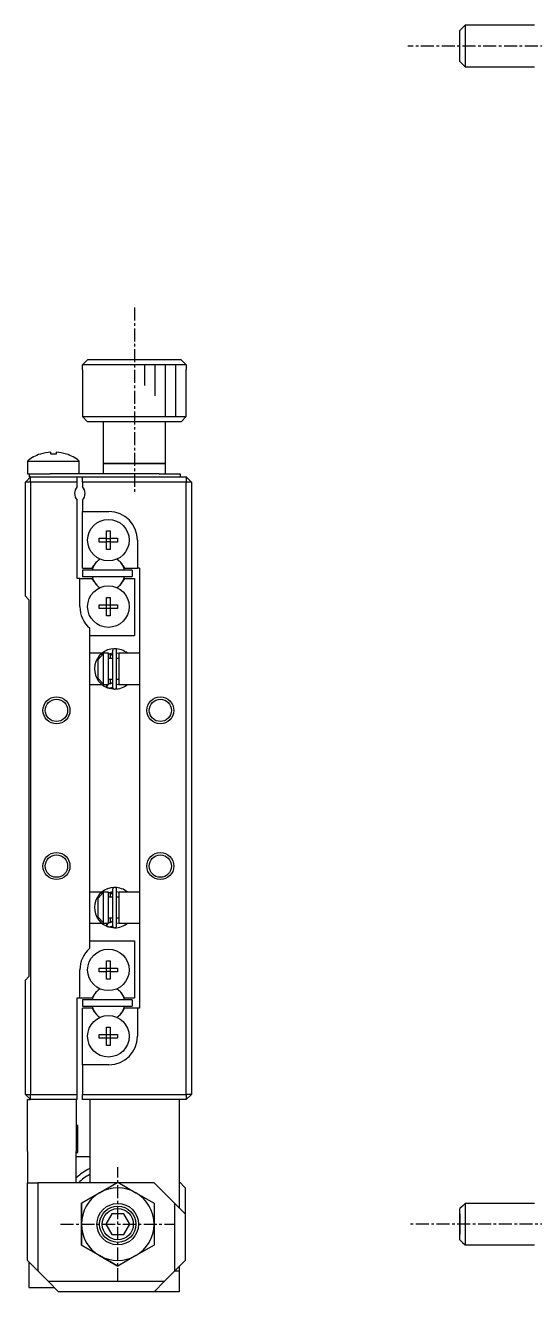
# Model space of a CAD drawing. Extents: x 10 to 357, y 10 to 228.
# Drawn here: x 66 to 115, y 99.1 to 221.1 of the extents above; entities that cross this region are included whole.
import ezdxf

# ---------------------------------------------------------------- set-up
doc = ezdxf.new("R2010")
doc.units = 0
doc.linetypes.add('CENTER', pattern=[2, 1.25, -0.25, 0.25, -0.25])
doc.layers.get('0').update_dxf_attribs({"linetype": 'CONTINUOUS'})
doc.layers.add('CENTER', color=1, linetype='CENTER')

msp = doc.modelspace()

# ---------------------------------------------------------------- linework, layer by layer
at = {"color": 7, "linetype": 'CONTINUOUS'}
for p, q in [((108.099996, 220.85), (107.849996, 220.6)), ((108.349996, 221.1), (108.099996, 220.85)), ((108.349996, 221.1), (108.349997, 219.1)), ((115.049977, 221.1), (108.349996, 221.1)), ((107.849997, 219.1), (107.849996, 220.6)), ((107.849997, 217.6), (107.849997, 219.1)), ((108.349997, 219.1), (108.349997, 217.1)), ((107.849997, 217.6), (108.099997, 217.35)), ((108.099997, 217.35), (108.349997, 217.1)), ((108.349997, 217.1), (115.049977, 217.1)), ((71.5, 187.9), (71.516026, 187.9)), ((71.5, 187.9), (71.5, 183.4)), ((71.516026, 188.4), (72.017813, 188.9)), ((71.516026, 187.9), (71.516026, 188.4)), ((81.483974, 188.4), (71.516026, 188.4)), ((72.017813, 188.9), (80.982187, 188.9)), ((80.982187, 188.9), (81.483974, 188.4)), ((81.483974, 188.4), (81.483974, 187.9)), ((81.483974, 187.9), (81.5, 187.9)), ((81.5, 183.4), (81.5, 187.9)), ((71.5, 183.4), (81.5, 183.4)), ((71.5, 183.4), (72, 182.9)), ((81, 182.9), (81.5, 183.4)), ((81, 182.9), (72, 182.9)), ((73.5, 182.9), (73.5, 178.9)), ((79.5, 178.9), (79.5, 182.9)), ((67.451767, 179.791347), (67.448024, 179.79902)), ((68.44, 179.791347), (68.44, 179.983064)), ((68.96, 179.791347), (68.44, 179.791347)), ((68.96, 179.983064), (68.96, 179.791347)), ((69.951976, 179.79902), (69.948233, 179.791347)), ((66.2, 179.122499), (71.2, 179.122499)), ((66.2, 179.122499), (66.2, 177.9)), ((71.2, 177.9), (71.2, 179.122499)), ((73.5, 178.9), (79.5, 178.9)), ((79.5, 178.9), (73.5, 178.9)), ((73.5, 178.9), (73.5, 177.9)), ((79.5, 177.9), (79.5, 178.9)), ((66.5, 177.6), (66, 177.1)), ((66.5, 177.1), (66, 177.1)), ((66, 166.1), (66, 177.1)), ((66.2, 177.9), (66.4, 177.9)), ((66.4, 177.6), (66.4, 177.9)), ((66.4, 177.9), (68.4, 177.9)), ((66.5, 177.6), (66.4, 177.6)), ((66.5, 177.1), (66.5, 177.6)), ((66.5, 177.6), (71, 177.6)), ((66.5, 177.1), (66.5, 118.1)), ((71, 177.1), (66.5, 177.1)), ((78.9, 177.9), (68.4, 177.9)), ((71, 177.6), (71.5, 177.6)), ((71, 177.1), (71, 177.6)), ((71, 176.661438), (71, 177.1)), ((71.5, 177.6), (81.5, 177.6)), ((71.5, 177.1), (71.5, 177.6)), ((81.5, 177.1), (71.5, 177.1)), ((71.5, 177.1), (71.5, 176.661438)), ((78.9, 177.9), (80.9, 177.9)), ((80.9, 177.9), (80.9, 177.6)), ((81.5, 177.6), (81.5, 177.1)), ((82, 177.1), (81.5, 177.6)), ((81.5, 118.1), (81.5, 177.1)), ((82, 177.1), (81.5, 177.1)), ((82, 177.1), (82, 118.1)), ((71, 167.8), (71, 175.338562)), ((71.5, 175.338562), (71.5, 174.25)), ((71.5, 174.25), (74.05, 174.25)), ((71.5, 168.8), (71.5, 174.25)), ((73.82, 172.386361), (74.18, 172.386361)), ((73.82, 171.68), (73.82, 172.386361)), ((74.18, 172.386361), (74.18, 171.68)), ((73.113639, 171.32), (73.113639, 171.68)), ((73.113639, 171.68), (73.82, 171.68)), ((73.82, 171.32), (73.113639, 171.32)), ((73.830372, 171.669628), (73.82, 171.68)), ((73.830372, 171.330372), (73.82, 171.32)), ((73.82, 170.613639), (73.82, 171.32)), ((73.830372, 171.669628), (74.169628, 171.669628)), ((73.830372, 171.330372), (73.830372, 171.669628)), ((74.169628, 171.330372), (73.830372, 171.330372)), ((74.169628, 171.669628), (74.18, 171.68)), ((74.169628, 171.669628), (74.169628, 171.330372)), ((74.169628, 171.330372), (74.18, 171.32)), ((74.18, 171.68), (74.886361, 171.68)), ((74.18, 171.32), (74.18, 170.613639)), ((74.886361, 171.32), (74.18, 171.32)), ((74.886361, 171.68), (74.886361, 171.32)), ((76.8, 171.5), (76.8, 168.8)), ((74.18, 170.613639), (73.82, 170.613639)), ((71.5, 168.8), (72.449194, 168.8)), ((76.3, 168.6), (71.5, 168.6)), ((71.5, 168.6), (71.5, 168)), ((72.449194, 168.8), (72.59936, 169.060095)), ((75.40064, 169.060095), (75.550806, 168.8)), ((75.550806, 168.8), (76.8, 168.8)), ((76.3, 168.6), (76.3, 168)), ((77, 168.8), (76.8, 168.8)), ((77, 168.8), (77, 126.4)), ((71.25, 167.8), (71, 167.8)), ((71.25, 165.1), (71.25, 167.8)), ((71.25, 167.8), (72.449194, 167.8)), ((71.5, 168), (76.3, 168)), ((72.59936, 167.539905), (72.449194, 167.8)), ((75.550806, 167.8), (75.40064, 167.539905)), ((75.550806, 167.8), (76.5, 167.8)), ((76.5, 167.8), (76.5, 162.3)), ((66, 166.1), (66.35, 165.75)), ((73.82, 165.986361), (74.18, 165.986361)), ((73.82, 165.28), (73.82, 165.986361)), ((74.18, 165.986361), (74.18, 165.28)), ((66.35, 165.75), (66.35, 129.45)), ((73.113639, 164.92), (73.113639, 165.28)), ((73.113639, 165.28), (73.82, 165.28)), ((73.82, 164.92), (73.113639, 164.92)), ((73.830372, 165.269628), (73.82, 165.28)), ((73.830372, 164.930372), (73.82, 164.92)), ((73.82, 164.213639), (73.82, 164.92)), ((73.830372, 164.930372), (73.830372, 165.269628)), ((73.830372, 165.269628), (74.169628, 165.269628)), ((74.169628, 164.930372), (73.830372, 164.930372)), ((74.169628, 165.269628), (74.18, 165.28)), ((74.169628, 165.269628), (74.169628, 164.930372)), ((74.169628, 164.930372), (74.18, 164.92)), ((74.18, 165.28), (74.886361, 165.28)), ((74.886361, 164.92), (74.18, 164.92)), ((74.18, 164.92), (74.18, 164.213639)), ((74.886361, 165.28), (74.886361, 164.92)), ((74.18, 164.213639), (73.82, 164.213639)), ((72.2, 160.175), (72.2, 163.020938)), ((72.2, 162.3), (76.5, 162.3)), ((73.363755, 160.6), (72.2, 160.6)), ((72.2, 158.025), (72.2, 160.175)), ((73, 160.016515), (73.5, 160.545683)), ((73, 158.183485), (73, 160.016515)), ((73.5, 160.6), (73.5, 160.545683)), ((74, 160.6), (73.5, 160.6)), ((73.5, 160.545683), (73.5, 157.654317)), ((73.835914, 160.887581), (73.817922, 160.879781)), ((73.830161, 160.884219), (73.826812, 160.883663)), ((73.892355, 160.909821), (73.835469, 160.88844)), ((73.988705, 160.529805), (74.003249, 160.535571)), ((73.999842, 160.53521), (74.404957, 160.643689)), ((74, 157.6), (74, 160.6)), ((74.405, 160.1), (74, 160.1)), ((74.003249, 160.535571), (74.017511, 160.540387)), ((74.017511, 160.540387), (74.032003, 160.544472)), ((74.032003, 160.544472), (74.04669, 160.547816)), ((74.04669, 160.547816), (74.061532, 160.550406)), ((74.061532, 160.550406), (74.07649, 160.552236)), ((74.07649, 160.552236), (74.091526, 160.5533)), ((74.091526, 160.5533), (74.1066, 160.553595)), ((74.1066, 160.553595), (74.121672, 160.553118)), ((74.121672, 160.553118), (74.136702, 160.551872)), ((74.136702, 160.551872), (74.15165, 160.549859)), ((74.15165, 160.549859), (74.166477, 160.547085)), ((74.166477, 160.547085), (74.181143, 160.543559)), ((74.181143, 160.543559), (74.19561, 160.539291)), ((74.19561, 160.539291), (74.209841, 160.534293)), ((74.2, 160.1), (74.2, 160.538184)), ((74.2, 160.1), (74.2, 160.538183)), ((74.209841, 160.534293), (74.223799, 160.52858)), ((74.223799, 160.52858), (74.237448, 160.522167)), ((74.237448, 160.522167), (74.250754, 160.515074)), ((74.250754, 160.515074), (74.263683, 160.50732)), ((74.263683, 160.50732), (74.276203, 160.498926)), ((74.276203, 160.498926), (74.288284, 160.489917)), ((74.288284, 160.489917), (74.299897, 160.480316)), ((74.299897, 160.480316), (74.311014, 160.470149)), ((74.311014, 160.470149), (74.321609, 160.459444)), ((74.321609, 160.459444), (74.331657, 160.448229)), ((74.331657, 160.448229), (74.341136, 160.436532)), ((74.341136, 160.436532), (74.350023, 160.424383)), ((74.350023, 160.424383), (74.3583, 160.411814)), ((74.3583, 160.411814), (74.365948, 160.398857)), ((74.365948, 160.398857), (74.37295, 160.385542)), ((74.37295, 160.385542), (74.379291, 160.371903)), ((74.379291, 160.371903), (74.384957, 160.357974)), ((74.384957, 160.357974), (74.389937, 160.343787)), ((74.389937, 160.343787), (74.39422, 160.329378)), ((74.39422, 160.329378), (74.397798, 160.314779)), ((74.397798, 160.314779), (74.400662, 160.300027)), ((74.400662, 160.300027), (74.402807, 160.285156)), ((74.402807, 160.285156), (74.404229, 160.2702)), ((74.404229, 160.2702), (74.404924, 160.255196)), ((74.404924, 160.255196), (74.405, 160.248501)), ((74.405, 160.85), (74.405, 157.35)), ((74.795, 157.35), (74.795, 160.85)), ((75, 160.1), (74.795, 160.1)), ((74.795056, 160.643366), (75.000246, 160.603369)), ((75, 160.6), (75, 157.6)), ((77, 160.6), (75, 160.6)), ((75.000246, 160.603369), (75.012433, 160.600086)), ((72.2, 137.175), (72.2, 158.025)), ((72.2, 157.6), (73.363385, 157.6)), ((73.5, 157.654317), (73, 158.183485)), ((73.5, 157.654317), (73.5, 157.6)), ((73.5, 157.6), (74, 157.6)), ((73.826603, 157.316381), (73.894304, 157.5398)), ((73.844192, 157.381853), (73.840938, 157.370584)), ((73.847899, 157.393847), (73.844192, 157.381853)), ((73.852032, 157.406486), (73.847899, 157.393847)), ((73.856565, 157.419686), (73.852032, 157.406486)), ((73.861467, 157.43336), (73.856565, 157.419686)), ((73.866706, 157.447417), (73.861467, 157.43336)), ((73.872247, 157.461763), (73.866706, 157.447417)), ((73.878053, 157.476303), (73.872247, 157.461763)), ((73.884085, 157.490939), (73.878053, 157.476303)), ((73.890303, 157.505575), (73.884085, 157.490939)), ((73.896667, 157.520113), (73.890303, 157.505575)), ((73.894304, 157.5398), (73.924495, 157.600001)), ((73.903133, 157.534457), (73.896667, 157.520113)), ((73.909658, 157.548511), (73.903133, 157.534457)), ((73.9162, 157.562182), (73.909658, 157.548511)), ((73.922714, 157.575378), (73.9162, 157.562182)), ((73.929158, 157.588012), (73.922714, 157.575378)), ((73.935488, 157.6), (73.929158, 157.588012)), ((73.986649, 157.670034), (73.974361, 157.675362)), ((73.997025, 157.666788), (73.988705, 157.670195)), ((74.011205, 157.661643), (73.997025, 157.666788)), ((74, 158.1), (74.405, 158.1)), ((74.025628, 157.657227), (74.011205, 157.661643)), ((74.040257, 157.653552), (74.025628, 157.657227)), ((74.055054, 157.650628), (74.040257, 157.653552)), ((74.06998, 157.648465), (74.055054, 157.650628)), ((74.084995, 157.647067), (74.06998, 157.648465)), ((74.100059, 157.646438), (74.084995, 157.647067)), ((74.115133, 157.64658), (74.100059, 157.646438)), ((74.130176, 157.647492), (74.115133, 157.64658)), ((74.145149, 157.64917), (74.130176, 157.647492)), ((74.160013, 157.651609), (74.145149, 157.64917)), ((74.174729, 157.654801), (74.160013, 157.651609)), ((74.189259, 157.658736), (74.174729, 157.654801)), ((74.203566, 157.663403), (74.189259, 157.658736)), ((74.2, 157.661806), (74.2, 158.1)), ((74.2, 157.661805), (74.2, 158.1)), ((74.217614, 157.668786), (74.203566, 157.663403)), ((74.231366, 157.674871), (74.217614, 157.668786)), ((74.244791, 157.68164), (74.231366, 157.674871)), ((74.257853, 157.689074), (74.244791, 157.68164)), ((74.270522, 157.697152), (74.257853, 157.689074)), ((74.282768, 157.705853), (74.270522, 157.697152)), ((74.294561, 157.715151), (74.282768, 157.705853)), ((74.305874, 157.725024), (74.294561, 157.715151)), ((74.316681, 157.735445), (74.305874, 157.725024)), ((74.326957, 157.746386), (74.316681, 157.735445)), ((74.336679, 157.757821), (74.326957, 157.746386)), ((74.345824, 157.76972), (74.336679, 157.757821)), ((74.354372, 157.782053), (74.345824, 157.76972)), ((74.362306, 157.794791), (74.354372, 157.782053)), ((74.369606, 157.807901), (74.362306, 157.794791)), ((74.376257, 157.821353), (74.369606, 157.807901)), ((74.382244, 157.835113), (74.376257, 157.821353)), ((74.387555, 157.84915), (74.382244, 157.835113)), ((74.392178, 157.86343), (74.387555, 157.84915)), ((74.396102, 157.877918), (74.392178, 157.86343)), ((74.399319, 157.892581), (74.396102, 157.877918)), ((74.401823, 157.907385), (74.399319, 157.892581)), ((74.403606, 157.922294), (74.401823, 157.907385)), ((74.404666, 157.937274), (74.403606, 157.922294)), ((74.405, 157.951499), (74.404666, 157.937274)), ((74.795, 158.1), (75, 158.1)), ((75.000203, 157.596632), (74.795023, 157.556318)), ((75, 157.6), (77, 157.6)), ((75.011431, 157.599678), (75.000203, 157.596632)), ((73.806308, 157.32537), (73.827183, 157.316189)), ((73.832084, 157.327548), (73.831879, 157.322003)), ((73.831879, 157.322003), (73.832208, 157.317582)), ((73.83282, 157.334179), (73.832084, 157.327548)), ((73.832208, 157.317582), (73.8327, 157.31535)), ((73.8327, 157.31535), (73.83474, 157.311983)), ((73.834084, 157.341853), (73.83282, 157.334179)), ((73.835867, 157.350517), (73.834084, 157.341853)), ((73.83474, 157.311983), (73.835469, 157.31156)), ((73.835469, 157.31156), (73.865636, 157.299506)), ((73.838156, 157.360116), (73.835867, 157.350517)), ((73.840938, 157.370584), (73.838156, 157.360116)), ((73.865636, 157.299506), (73.898055, 157.288347)), ((73.884953, 157.292304), (74.572408, 157.156344)), ((73.898055, 157.288347), (73.930982, 157.278824)), ((73.930982, 157.278824), (73.964334, 157.270961)), ((73.964334, 157.270961), (73.998028, 157.264776)), ((73.998028, 157.264776), (74.031983, 157.260284)), ((74.031983, 157.260284), (74.066115, 157.257494)), ((74.066115, 157.257494), (74.100341, 157.256415)), ((74.100341, 157.256415), (74.134577, 157.257047)), ((74.134577, 157.257047), (74.16874, 157.259389)), ((74.16874, 157.259389), (74.202746, 157.263436)), ((74.202746, 157.263436), (74.236513, 157.269178)), ((74.236513, 157.269178), (74.269957, 157.276601)), ((74.269957, 157.276601), (74.302996, 157.285686)), ((74.302996, 157.285686), (74.335551, 157.296413)), ((74.335551, 157.296413), (74.367542, 157.308755)), ((74.367542, 157.308755), (74.398889, 157.322683)), ((74.398889, 157.322683), (74.406547, 157.326375)), ((73.835914, 137.887581), (73.817922, 137.879781)), ((73.830161, 137.884219), (73.826812, 137.883663)), ((73.892355, 137.909821), (73.835469, 137.88844)), ((73.363755, 137.6), (72.2, 137.6)), ((72.2, 135.025), (72.2, 137.175)), ((73, 137.016515), (73.5, 137.545683)), ((73, 135.183485), (73, 137.016515)), ((73.5, 137.6), (73.5, 137.545683)), ((74, 137.6), (73.5, 137.6)), ((73.5, 137.545683), (73.5, 134.654317)), ((73.988705, 137.529805), (74.003249, 137.535571)), ((73.999842, 137.53521), (74.404957, 137.643689)), ((74, 134.6), (74, 137.6)), ((74.405, 137.1), (74, 137.1)), ((74.003249, 137.535571), (74.017511, 137.540387)), ((74.017511, 137.540387), (74.032003, 137.544472)), ((74.032003, 137.544472), (74.04669, 137.547816)), ((74.04669, 137.547816), (74.061532, 137.550406)), ((74.061532, 137.550406), (74.07649, 137.552236)), ((74.07649, 137.552236), (74.091526, 137.5533)), ((74.091526, 137.5533), (74.1066, 137.553595)), ((74.1066, 137.553595), (74.121672, 137.553118)), ((74.121672, 137.553118), (74.136702, 137.551872)), ((74.136702, 137.551872), (74.15165, 137.549859)), ((74.15165, 137.549859), (74.166477, 137.547085)), ((74.166477, 137.547085), (74.181143, 137.543559)), ((74.181143, 137.543559), (74.19561, 137.539291)), ((74.19561, 137.539291), (74.209841, 137.534293)), ((74.2, 137.1), (74.2, 137.538184)), ((74.2, 137.1), (74.2, 137.538183)), ((74.209841, 137.534293), (74.223799, 137.52858)), ((74.223799, 137.52858), (74.237448, 137.522167)), ((74.237448, 137.522167), (74.250754, 137.515074)), ((74.250754, 137.515074), (74.263683, 137.50732)), ((74.263683, 137.50732), (74.276203, 137.498926)), ((74.276203, 137.498926), (74.288284, 137.489917)), ((74.288284, 137.489917), (74.299897, 137.480316)), ((74.299897, 137.480316), (74.311014, 137.470149)), ((74.311014, 137.470149), (74.321609, 137.459444)), ((74.321609, 137.459444), (74.331657, 137.448229)), ((74.331657, 137.448229), (74.341136, 137.436532)), ((74.341136, 137.436532), (74.350023, 137.424383)), ((74.350023, 137.424383), (74.3583, 137.411814)), ((74.3583, 137.411814), (74.365948, 137.398857)), ((74.365948, 137.398857), (74.37295, 137.385542)), ((74.37295, 137.385542), (74.379291, 137.371903)), ((74.379291, 137.371903), (74.384957, 137.357974)), ((74.384957, 137.357974), (74.389937, 137.343787)), ((74.389937, 137.343787), (74.39422, 137.329378)), ((74.39422, 137.329378), (74.397798, 137.314779)), ((74.397798, 137.314779), (74.400662, 137.300027)), ((74.400662, 137.300027), (74.402807, 137.285156)), ((74.402807, 137.285156), (74.404229, 137.2702)), ((74.404229, 137.2702), (74.404924, 137.255196)), ((74.404924, 137.255196), (74.405, 137.248501)), ((74.405, 137.85), (74.405, 134.35)), ((74.795, 134.35), (74.795, 137.85)), ((75, 137.1), (74.795, 137.1)), ((74.795056, 137.643366), (75.000246, 137.603369)), ((75, 137.6), (75, 134.6)), ((77, 137.6), (75, 137.6)), ((75.000246, 137.603369), (75.012433, 137.600086)), ((72.2, 132.179062), (72.2, 135.025)), ((72.2, 134.6), (73.363385, 134.6)), ((73.5, 134.654317), (73, 135.183485)), ((73.5, 134.654317), (73.5, 134.6)), ((73.5, 134.6), (74, 134.6)), ((73.806308, 134.32537), (73.833303, 134.313553)), ((73.826603, 134.316381), (73.894304, 134.5398)), ((73.832084, 134.327548), (73.831879, 134.322003)), ((73.831879, 134.322003), (73.832208, 134.317582)), ((73.83282, 134.334179), (73.832084, 134.327548)), ((73.832208, 134.317582), (73.8327, 134.31535)), ((73.8327, 134.31535), (73.83474, 134.311983)), ((73.834084, 134.341853), (73.83282, 134.334179)), ((73.835867, 134.350517), (73.834084, 134.341853)), ((73.83474, 134.311983), (73.835469, 134.31156)), ((73.835469, 134.31156), (73.865636, 134.299506)), ((73.838156, 134.360116), (73.835867, 134.350517)), ((73.840938, 134.370584), (73.838156, 134.360116)), ((73.844192, 134.381853), (73.840938, 134.370584)), ((73.847899, 134.393847), (73.844192, 134.381853)), ((73.852032, 134.406486), (73.847899, 134.393847)), ((73.856565, 134.419686), (73.852032, 134.406486)), ((73.861467, 134.43336), (73.856565, 134.419686)), ((73.866706, 134.447417), (73.861467, 134.43336)), ((73.865636, 134.299506), (73.898055, 134.288347)), ((73.872247, 134.461763), (73.866706, 134.447417)), ((73.878053, 134.476303), (73.872247, 134.461763)), ((73.884085, 134.490939), (73.878053, 134.476303)), ((73.890303, 134.505575), (73.884085, 134.490939)), ((73.884953, 134.292304), (74.572408, 134.156344)), ((73.896667, 134.520113), (73.890303, 134.505575)), ((73.894304, 134.5398), (73.924495, 134.600001)), ((73.903133, 134.534457), (73.896667, 134.520113)), ((73.898055, 134.288347), (73.930982, 134.278824)), ((73.909658, 134.548511), (73.903133, 134.534457)), ((73.9162, 134.562182), (73.909658, 134.548511)), ((73.922714, 134.575378), (73.9162, 134.562182)), ((73.929158, 134.588012), (73.922714, 134.575378)), ((73.935488, 134.6), (73.929158, 134.588012)), ((73.930982, 134.278824), (73.964334, 134.270961)), ((73.964334, 134.270961), (73.998028, 134.264776)), ((73.986649, 134.670034), (73.974361, 134.675362)), ((73.997025, 134.666788), (73.988705, 134.670195)), ((74.011205, 134.661643), (73.997025, 134.666788)), ((73.998028, 134.264776), (74.031983, 134.260284)), ((74, 135.1), (74.405, 135.1)), ((74.025628, 134.657227), (74.011205, 134.661643)), ((74.040257, 134.653552), (74.025628, 134.657227)), ((74.031983, 134.260284), (74.066115, 134.257494)), ((74.055054, 134.650628), (74.040257, 134.653552)), ((74.06998, 134.648465), (74.055054, 134.650628)), ((74.066115, 134.257494), (74.100341, 134.256415)), ((74.084995, 134.647067), (74.06998, 134.648465)), ((74.100059, 134.646438), (74.084995, 134.647067)), ((74.115133, 134.64658), (74.100059, 134.646438)), ((74.100341, 134.256415), (74.134577, 134.257047)), ((74.130176, 134.647492), (74.115133, 134.64658)), ((74.145149, 134.64917), (74.130176, 134.647492)), ((74.134577, 134.257047), (74.16874, 134.259389)), ((74.160013, 134.651609), (74.145149, 134.64917)), ((74.174729, 134.654801), (74.160013, 134.651609)), ((74.16874, 134.259389), (74.202746, 134.263436)), ((74.189259, 134.658736), (74.174729, 134.654801)), ((74.203566, 134.663403), (74.189259, 134.658736)), ((74.2, 134.661806), (74.2, 135.1)), ((74.2, 134.661805), (74.2, 135.1)), ((74.202746, 134.263436), (74.236513, 134.269178)), ((74.217614, 134.668786), (74.203566, 134.663403)), ((74.231366, 134.674871), (74.217614, 134.668786)), ((74.244791, 134.68164), (74.231366, 134.674871)), ((74.236513, 134.269178), (74.269957, 134.276601)), ((74.257853, 134.689074), (74.244791, 134.68164)), ((74.270522, 134.697152), (74.257853, 134.689074)), ((74.269957, 134.276601), (74.302996, 134.285686)), ((74.282768, 134.705853), (74.270522, 134.697152)), ((74.294561, 134.715151), (74.282768, 134.705853)), ((74.305874, 134.725024), (74.294561, 134.715151)), ((74.302996, 134.285686), (74.335551, 134.296413)), ((74.316681, 134.735445), (74.305874, 134.725024)), ((74.326957, 134.746386), (74.316681, 134.735445)), ((74.336679, 134.757821), (74.326957, 134.746386)), ((74.335551, 134.296413), (74.367542, 134.308755)), ((74.345824, 134.76972), (74.336679, 134.757821)), ((74.354372, 134.782053), (74.345824, 134.76972)), ((74.362306, 134.794791), (74.354372, 134.782053)), ((74.369606, 134.807901), (74.362306, 134.794791)), ((74.367542, 134.308755), (74.398889, 134.322683)), ((74.376257, 134.821353), (74.369606, 134.807901)), ((74.382244, 134.835113), (74.376257, 134.821353)), ((74.387555, 134.84915), (74.382244, 134.835113)), ((74.392178, 134.86343), (74.387555, 134.84915)), ((74.396102, 134.877918), (74.392178, 134.86343)), ((74.399319, 134.892581), (74.396102, 134.877918)), ((74.398889, 134.322683), (74.406547, 134.326375)), ((74.401823, 134.907385), (74.399319, 134.892581)), ((74.403606, 134.922294), (74.401823, 134.907385)), ((74.404666, 134.937274), (74.403606, 134.922294)), ((74.405, 134.951499), (74.404666, 134.937274)), ((74.795, 135.1), (75, 135.1)), ((75.000203, 134.596632), (74.795023, 134.556318)), ((75, 134.6), (77, 134.6)), ((75.011431, 134.599678), (75.000203, 134.596632)), ((72.2, 132.9), (76.5, 132.9)), ((76.5, 132.9), (76.5, 127.4)), ((73.82, 130.986361), (74.18, 130.986361)), ((73.82, 130.28), (73.82, 130.986361)), ((74.18, 130.986361), (74.18, 130.28)), ((66.35, 129.45), (66, 129.1)), ((71.25, 127.4), (71.25, 130.1)), ((73.113639, 130.28), (73.82, 130.28)), ((73.113639, 129.92), (73.113639, 130.28)), ((73.82, 129.92), (73.113639, 129.92)), ((73.830372, 130.269628), (73.82, 130.28)), ((73.830372, 129.930372), (73.82, 129.92)), ((73.82, 129.213639), (73.82, 129.92)), ((73.830372, 129.930372), (73.830372, 130.269628)), ((73.830372, 130.269628), (74.169628, 130.269628)), ((74.169628, 129.930372), (73.830372, 129.930372)), ((74.169628, 130.269628), (74.18, 130.28)), ((74.169628, 130.269628), (74.169628, 129.930372)), ((74.169628, 129.930372), (74.18, 129.92)), ((74.18, 130.28), (74.886361, 130.28)), ((74.18, 129.92), (74.18, 129.213639)), ((74.886361, 129.92), (74.18, 129.92)), ((74.886361, 130.28), (74.886361, 129.92)), ((66, 118.1), (66, 129.1)), ((74.18, 129.213639), (73.82, 129.213639)), ((71, 127.4), (71.25, 127.4)), ((71, 118.1), (71, 127.4)), ((71.25, 127.4), (72.449194, 127.4)), ((76.3, 127.2), (71.5, 127.2)), ((71.5, 127.2), (71.5, 126.6)), ((72.59936, 127.660095), (72.449194, 127.4)), ((75.550806, 127.4), (75.40064, 127.660095)), ((75.550806, 127.4), (76.5, 127.4)), ((76.3, 127.2), (76.3, 126.6)), ((71.5, 126.6), (76.3, 126.6)), ((72.449194, 126.4), (71.5, 126.4)), ((71.5, 120.95), (71.5, 126.4)), ((72.449194, 126.4), (72.59936, 126.139905)), ((75.40064, 126.139905), (75.550806, 126.4)), ((76.8, 126.4), (75.550806, 126.4)), ((76.8, 126.4), (76.8, 123.7)), ((77, 126.4), (76.8, 126.4)), ((73.82, 124.586361), (74.18, 124.586361)), ((73.82, 123.88), (73.82, 124.586361)), ((74.18, 124.586361), (74.18, 123.88)), ((73.113639, 123.52), (73.113639, 123.88)), ((73.113639, 123.88), (73.82, 123.88)), ((73.82, 123.52), (73.113639, 123.52)), ((73.830372, 123.869628), (73.82, 123.88)), ((73.830372, 123.530372), (73.82, 123.52)), ((73.82, 122.813639), (73.82, 123.52)), ((73.830372, 123.869628), (74.169628, 123.869628)), ((73.830372, 123.530372), (73.830372, 123.869628)), ((74.169628, 123.530372), (73.830372, 123.530372)), ((74.169628, 123.869628), (74.18, 123.88)), ((74.169628, 123.869628), (74.169628, 123.530372)), ((74.169628, 123.530372), (74.18, 123.52)), ((74.18, 123.88), (74.886361, 123.88)), ((74.886361, 123.52), (74.18, 123.52)), ((74.18, 123.52), (74.18, 122.813639)), ((74.886361, 123.88), (74.886361, 123.52)), ((74.18, 122.813639), (73.82, 122.813639)), ((71.5, 120.95), (71.5, 118.1)), ((74.05, 120.95), (71.5, 120.95)), ((66, 118.1), (66.5, 118.1)), ((66, 118.1), (66.5, 117.6)), ((66.2, 117.6), (66.5, 117.6)), ((66.2, 112.6), (66.2, 117.6)), ((66.5, 117.6), (66.5, 118.1)), ((66.5, 118.1), (71, 118.1)), ((71, 117.6), (66.5, 117.6)), ((70.9, 117.6), (70.9, 112.6)), ((71, 117.6), (71, 118.1)), ((71.5, 118.1), (81.5, 118.1)), ((71.5, 117.6), (71.5, 118.1)), ((81.5, 117.6), (71.5, 117.6)), ((72.2, 117.6), (72.2, 109.6)), ((80.8, 117.6), (80.8, 107.2)), ((82, 118.1), (81.5, 118.1)), ((81.5, 118.1), (81.5, 117.6)), ((82, 118.1), (81.5, 117.6)), ((71.05, 115.1), (70.9, 115.1)), ((71.05, 112.5), (71.05, 115.1)), ((66.2, 112.6), (66.2, 109.6)), ((70.9, 109.6), (70.9, 112.6)), ((70.9, 112.5), (71.05, 112.5)), ((72.2, 112.1), (70.9, 112.1)), ((66.2, 109.6), (67.2, 109.6)), ((66.2, 102.1), (66.2, 109.6)), ((74.828203, 109.6), (67.2, 109.6)), ((67.2, 109.6), (67.2, 101.1)), ((71.4, 107.620726), (73.15, 108.631089)), ((73.15, 108.631089), (71.4, 107.620726)), ((73.15, 108.631089), (74.9, 109.641452)), ((74.828388, 109.600107), (73.15, 108.631089)), ((74.9, 109.641452), (74.828388, 109.600107)), ((74.9, 109.641452), (76.65, 108.631089)), ((78.4, 109.6), (74.971797, 109.6)), ((76.65, 108.631089), (78.4, 107.620726)), ((80.4, 107.6), (78.4, 109.6)), ((81.4, 109.1), (80.8, 109.7)), ((81.4, 109.1), (81.4, 106.6)), ((71.4, 105.6), (71.4, 107.620726)), ((71.4, 107.620726), (71.4, 105.6)), ((78.4, 107.620726), (78.4, 105.6)), ((80.4, 101.1), (80.4, 107.6)), ((81.4, 106.6), (80.4, 107.6)), ((108.349997, 107.6), (108.099997, 107.35)), ((108.349997, 107.6), (108.349997, 103.6)), ((115.049977, 107.6), (108.349997, 107.6)), ((74.32265, 106.6), (73.745299, 105.6)), ((75.47735, 106.6), (74.32265, 106.6)), ((76.054701, 105.6), (75.47735, 106.6)), ((76.054701, 105.6), (75.47735, 106.6)), ((81.4, 106.6), (81.4, 102.1)), ((107.849997, 106.6), (107.849996, 105.6)), ((108.099997, 107.35), (107.849997, 107.1)), ((107.849997, 104.1), (107.849997, 107.1)), ((107.849997, 104.1), (107.849997, 107.1)), ((107.849997, 105.6), (107.849997, 106.6)), ((71.4, 103.579274), (71.4, 105.6)), ((71.4, 105.6), (71.4, 103.579274)), ((73.745299, 105.6), (74.32265, 104.6)), ((75.47735, 104.6), (76.054701, 105.6)), ((75.47735, 104.6), (76.054701, 105.6)), ((78.4, 105.6), (78.4, 103.579274)), ((107.849996, 105.6), (107.849997, 104.6)), ((107.849997, 104.6), (107.849997, 105.6)), ((74.32265, 104.6), (75.47735, 104.6)), ((107.849997, 104.1), (108.099997, 103.85)), ((108.099997, 103.85), (108.349997, 103.6)), ((73.15, 102.568911), (71.4, 103.579274)), ((71.4, 103.579274), (73.15, 102.568911)), ((74.9, 101.558548), (73.15, 102.568911)), ((73.15, 102.568911), (74.9, 101.558548)), ((76.65, 102.568911), (74.9, 101.558548)), ((78.4, 103.579274), (76.65, 102.568911)), ((108.349997, 103.6), (115.049977, 103.6)), ((66.2, 102.1), (67.2, 101.1)), ((66.35, 101.95), (66.35, 99.5)), ((80.4, 101.1), (81.4, 102.1)), ((80.8, 101.5), (80.8, 101.1)), ((67.2, 101.1), (68.2, 100.1)), ((68.2, 100.1), (79.4, 100.1)), ((68.2, 100.1), (69.2, 99.1)), ((78.4, 99.1), (79.4, 100.1)), ((79.4, 100.1), (80.4, 101.1)), ((80.4, 101.1), (80.8, 101.1)), ((80.8, 101.1), (80.8, 99.1)), ((66.35, 99.5), (68.8, 99.5)), ((78.4, 99.1), (69.2, 99.1)), ((80.8, 99.1), (78.4, 99.1))]:
    msp.add_line(p, q, dxfattribs=at)
at = {"color": 3, "linetype": 'CONTINUOUS'}
for p, q in [((77.5, 186.4), (77.5, 188.4)), ((78.5, 185.4), (78.5, 188.4)), ((79.5, 183.4), (79.5, 188.4)), ((80.5, 183.4), (80.5, 188.4))]:
    msp.add_line(p, q, dxfattribs=at)
at = {"color": 7, "linetype": 'CONTINUOUS'}
for centre, radius in [((74, 171.5), 2), ((74, 165.1), 2), ((69, 155.1), 1.075), ((79, 155.1), 1.075), ((69, 140.1), 1.075), ((79, 140.1), 1.075), ((74, 130.1), 2), ((74, 123.7), 2), ((74.9, 105.6), 2), ((74.9, 105.6), 1.5)]:
    msp.add_circle(centre, radius, dxfattribs=at)
at = {"color": 3, "linetype": 'CONTINUOUS'}
for centre, radius in [((69, 155.1), 1.3), ((79, 155.1), 1.3), ((69, 140.1), 1.3), ((79, 140.1), 1.3), ((74.9, 105.6), 1.75)]:
    msp.add_circle(centre, radius, dxfattribs=at)
at = {"color": 7, "linetype": 'CONTINUOUS'}
for centre, radius, start, end in [((68.7, 176), 4, 108.239752, 128.682187), ((68.7, 176), 3.991541, 93.734762, 108.223205), ((68.7, 176), 3.991541, 71.776795, 86.265238), ((68.7, 176), 4, 51.317813, 71.760248), ((71.75, 176), 1, 138.590378, 221.409622), ((70.75, 176), 1, 318.590378, 41.409622), ((74.05, 171.5), 2.75, 0, 90), ((74, 168.299999), 1.5875, 120.433182, 135.000249), ((74.114905, 168.185095), 1.75, 121.881533, 135), ((74, 168.299999), 1.5875, 44.999751, 59.566818), ((73.885095, 168.185095), 1.75, 45, 58.118467), ((74, 168.299999), 1.5875, 135.000249, 169.10691), ((74.114905, 168.185095), 1.75, 135, 150), ((73.885095, 168.185095), 1.75, 30, 45), ((74, 168.299999), 1.5875, 10.89309, 44.999751), ((74, 168.299999), 1.5875, 190.893016, 225.000249), ((74.114905, 168.414905), 1.75, 210, 225), ((74.114905, 168.414905), 1.75, 225, 238.118467), ((74, 168.299999), 1.5875, 225.000249, 239.566737), ((74, 168.299999), 1.5875, 300.433263, 314.999751), ((73.885095, 168.414905), 1.75, 301.881533, 315), ((74, 168.299999), 1.5875, 314.999751, 349.106984), ((73.885095, 168.414905), 1.75, 315, 330), ((74, 165.1), 2.75, 180, 229.114807), ((74.600314, 159.099859), 1.94403, 90.734734, 246.839517), ((74.6, 160.85), 0.195, 0, 180), ((74.601079, 159.103835), 1.939975, 50.469098, 89.286231), ((74.598173, 159.105171), 1.949107, 270.724667, 309.426223), ((74.6, 157.35), 0.195, 180, 0), ((74.600314, 136.099859), 1.94403, 90.734734, 246.839517), ((74.6, 137.85), 0.195, 0, 180), ((74.601079, 136.103835), 1.939975, 50.469098, 89.286231), ((74.6, 134.35), 0.195, 180, 0), ((74.598173, 136.105171), 1.949107, 270.724667, 309.426223), ((74, 130.1), 2.75, 130.885193, 180), ((74, 126.899999), 1.5875, 120.433182, 135.000249), ((74.114905, 126.785095), 1.75, 121.881533, 135), ((74, 126.899999), 1.5875, 44.999751, 59.566818), ((73.885095, 126.785095), 1.75, 45, 58.118467), ((74, 126.899999), 1.5875, 135.000249, 169.10691), ((74.114905, 126.785095), 1.75, 135, 150), ((73.885095, 126.785095), 1.75, 30, 45), ((74, 126.899999), 1.5875, 10.89309, 44.999751), ((74, 126.899999), 1.5875, 190.893016, 225.000249), ((74.114905, 127.014905), 1.75, 210, 225), ((74.114905, 127.014905), 1.75, 225, 238.118467), ((74, 126.899999), 1.5875, 225.000249, 239.566737), ((74, 126.899999), 1.5875, 300.433263, 314.999751), ((73.885095, 127.014905), 1.75, 301.881533, 315), ((74, 126.899999), 1.5875, 314.999751, 349.106984), ((73.885095, 127.014905), 1.75, 315, 330), ((74.05, 123.7), 2.75, 270, 0), ((74.9, 105.6), 6, 116.743684, 131.810315), ((74.9, 105.6), 5.5, 119.400351, 133.341758), ((74.9, 105.6), 3.5, 120, 180), ((74.9, 105.6), 3.5, 60, 120), ((74.9, 105.6), 3.5, 0, 60), ((74.9, 105.6), 3.5, 180, 240), ((74.9, 105.6), 3.5, 300, 0), ((74.9, 105.6), 3.5, 240, 300)]:
    msp.add_arc(centre, radius, start, end, dxfattribs=at)
at = {"layer": 'CENTER', "color": 1, "linetype": 'CENTER'}
for p, q in [((127.349997, 219.1), (102.849997, 219.1)), ((76.5, 193.9), (76.5, 175.9)), ((74.9, 100.1), (74.9, 111.1)), ((69.4, 105.6), (80.4, 105.6)), ((134.849997, 105.6), (102.849997, 105.6))]:
    msp.add_line(p, q, dxfattribs=at)

doc.saveas('drawing.dxf')
